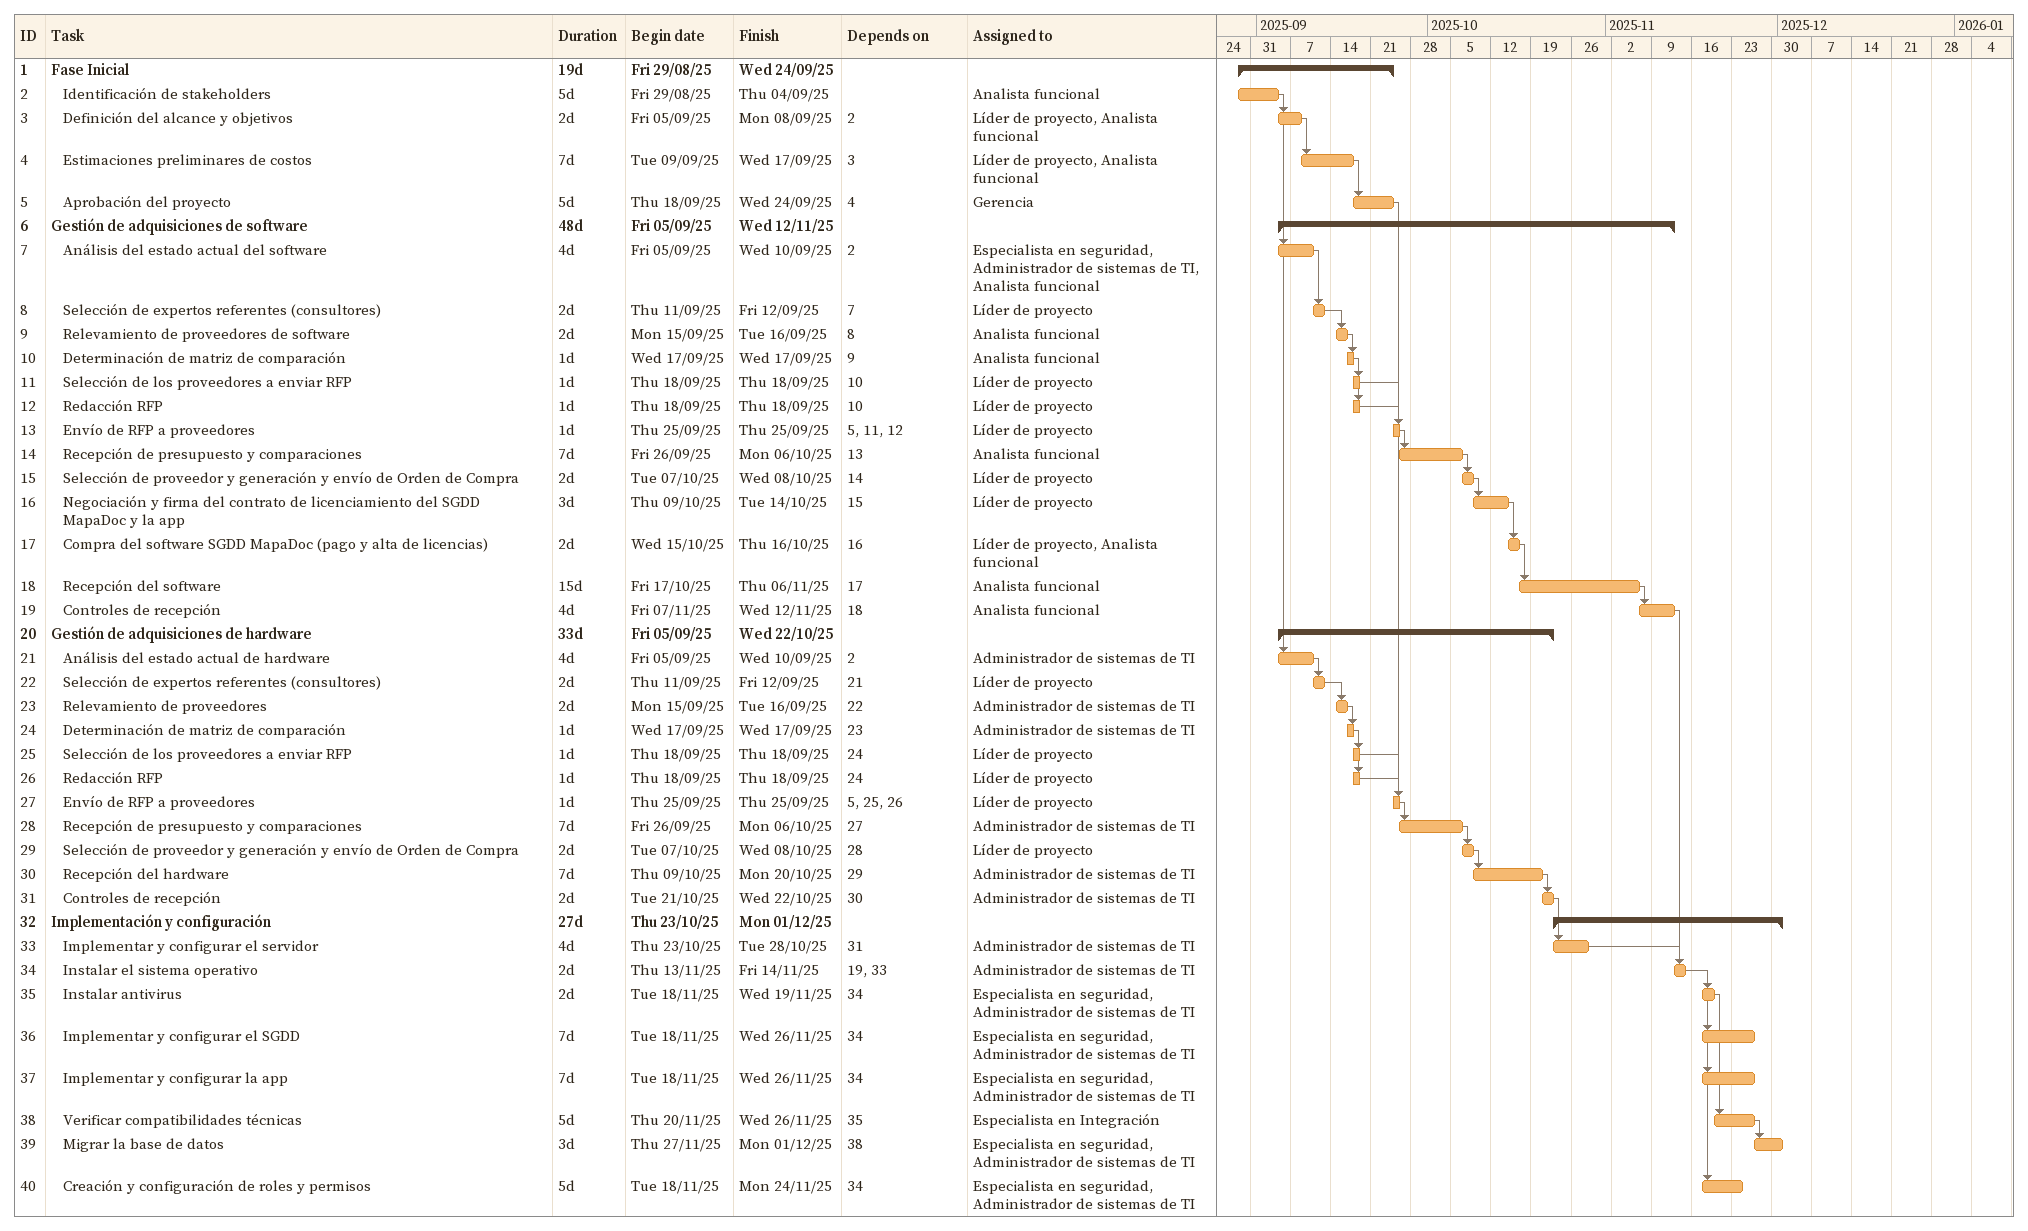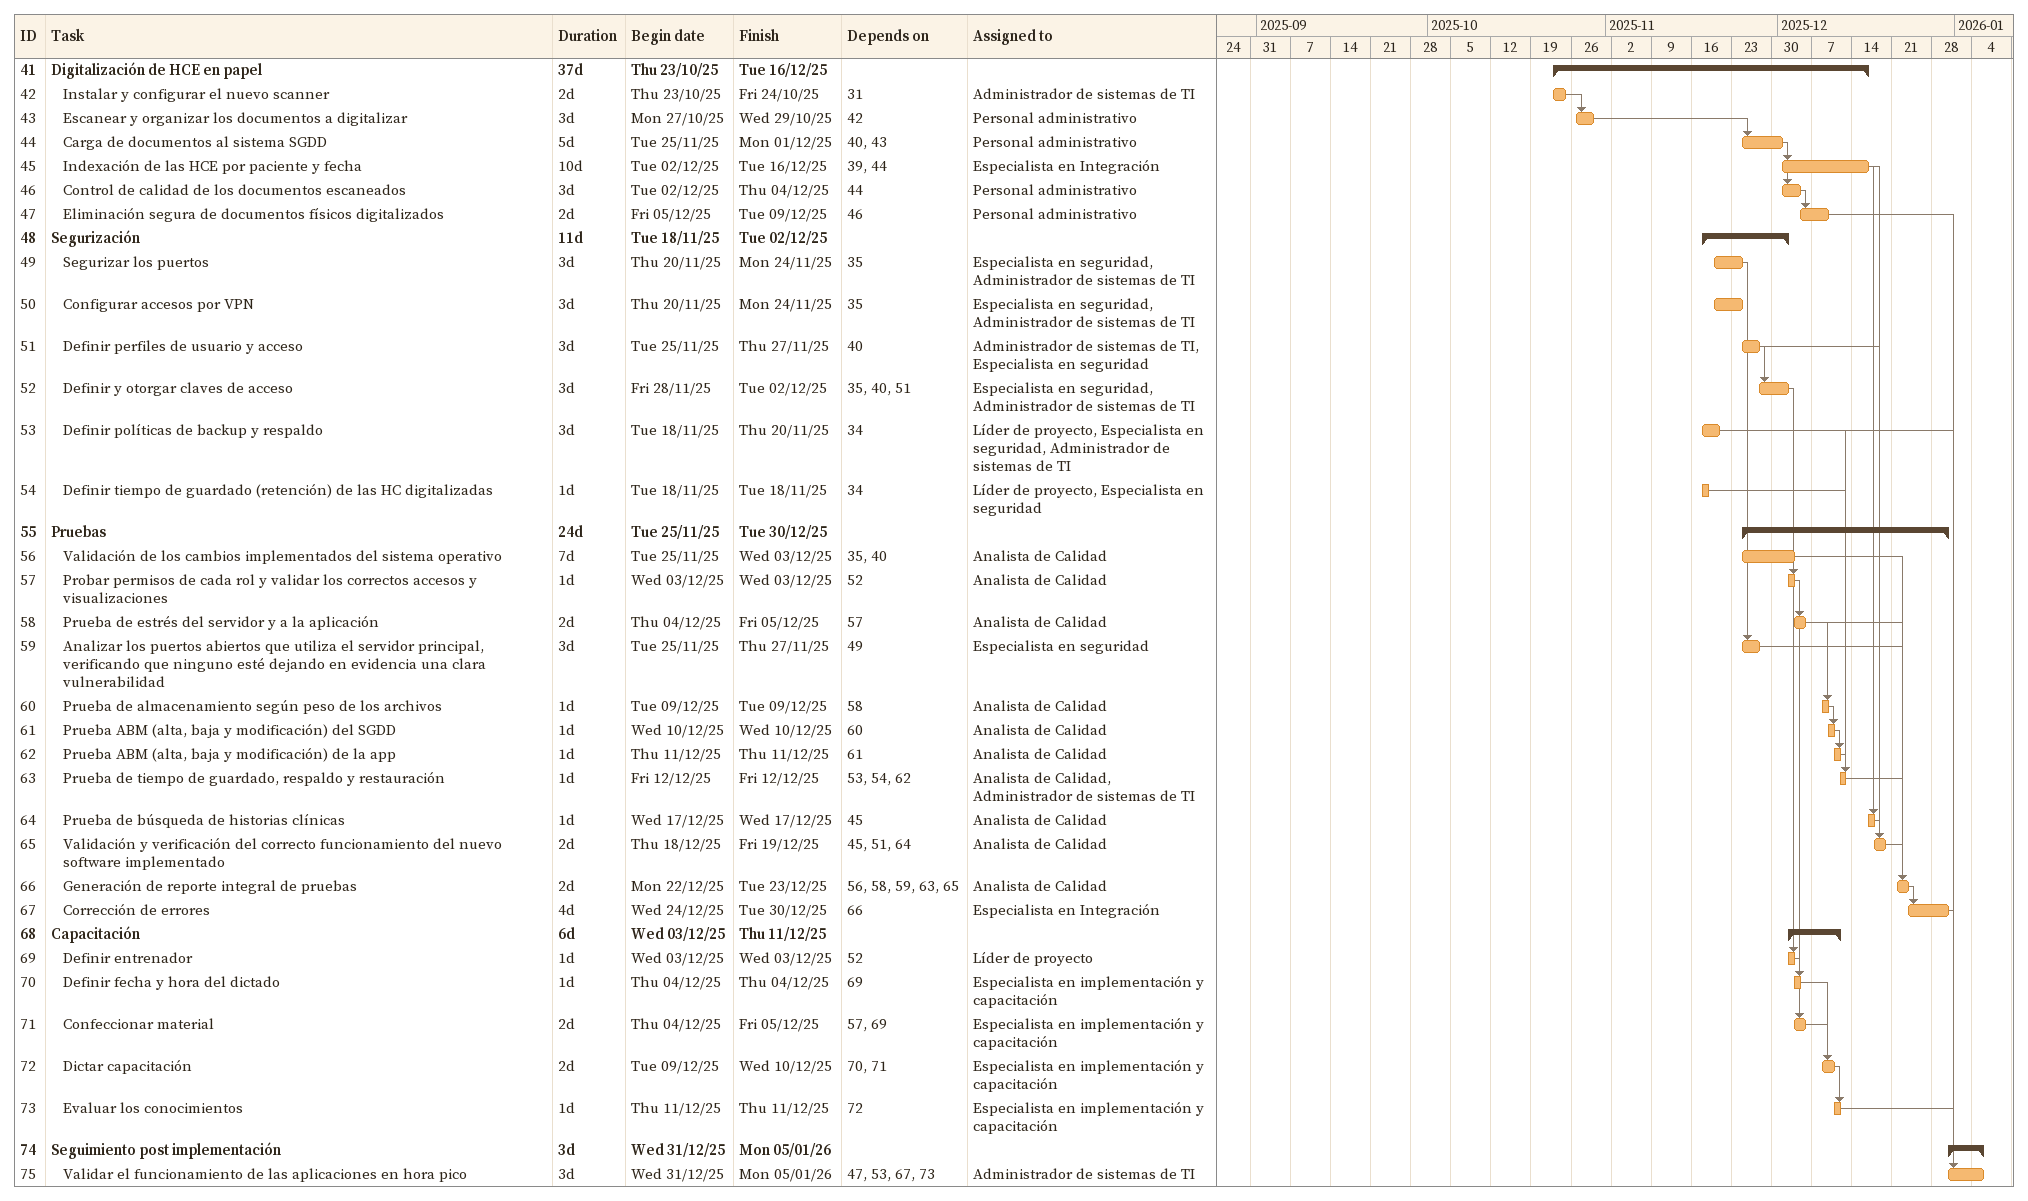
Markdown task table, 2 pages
| ID | Level | Task | Duration | Start | Finish | Predecessors | Resources |
|---|---|---|---|---|---|---|---|
| 1 | 1 | **Fase Inicial** | 19d | 2025-08-29 | 2025-09-24 |  |  |
| 2 | 2 | Identificación de stakeholders | 5d | 2025-08-29 | 2025-09-04 |  | Analista funcional |
| 3 | 2 | Definición del alcance y objetivos | 2d | 2025-09-05 | 2025-09-08 | 2 | Líder de proyecto, Analista funcional |
| 4 | 2 | Estimaciones preliminares de costos | 7d | 2025-09-09 | 2025-09-17 | 3 | Líder de proyecto, Analista funcional |
| 5 | 2 | Aprobación del proyecto | 5d | 2025-09-18 | 2025-09-24 | 4 | Gerencia |
| 6 | 1 | **Gestión de adquisiciones de software** | 48d | 2025-09-05 | 2025-11-12 |  |  |
| 7 | 2 | Análisis del estado actual del software | 4d | 2025-09-05 | 2025-09-10 | 2 | Especialista en seguridad, Administrador de sistemas de TI, Analista funcional |
| 8 | 2 | Selección de expertos referentes (consultores) | 2d | 2025-09-11 | 2025-09-12 | 7 | Líder de proyecto |
| 9 | 2 | Relevamiento de proveedores de software | 2d | 2025-09-15 | 2025-09-16 | 8 | Analista funcional |
| 10 | 2 | Determinación de matriz de comparación | 1d | 2025-09-17 | 2025-09-17 | 9 | Analista funcional |
| 11 | 2 | Selección de los proveedores a enviar RFP | 1d | 2025-09-18 | 2025-09-18 | 10 | Líder de proyecto |
| 12 | 2 | Redacción RFP | 1d | 2025-09-18 | 2025-09-18 | 10 | Líder de proyecto |
| 13 | 2 | Envío de RFP a proveedores | 1d | 2025-09-25 | 2025-09-25 | 5, 11, 12 | Líder de proyecto |
| 14 | 2 | Recepción de presupuesto y comparaciones | 7d | 2025-09-26 | 2025-10-06 | 13 | Analista funcional |
| 15 | 2 | Selección de proveedor y generación y envío de Orden de Compra | 2d | 2025-10-07 | 2025-10-08 | 14 | Líder de proyecto |
| 16 | 2 | Negociación y firma del contrato de licenciamiento del SGDD MapaDoc y la app | 3d | 2025-10-09 | 2025-10-14 | 15 | Líder de proyecto |
| 17 | 2 | Compra del software SGDD MapaDoc (pago y alta de licencias) | 2d | 2025-10-15 | 2025-10-16 | 16 | Líder de proyecto, Analista funcional |
| 18 | 2 | Recepción del software | 15d | 2025-10-17 | 2025-11-06 | 17 | Analista funcional |
| 19 | 2 | Controles de recepción | 4d | 2025-11-07 | 2025-11-12 | 18 | Analista funcional |
| 20 | 1 | **Gestión de adquisiciones de hardware** | 33d | 2025-09-05 | 2025-10-22 |  |  |
| 21 | 2 | Análisis del estado actual de hardware | 4d | 2025-09-05 | 2025-09-10 | 2 | Administrador de sistemas de TI |
| 22 | 2 | Selección de expertos referentes (consultores) | 2d | 2025-09-11 | 2025-09-12 | 21 | Líder de proyecto |
| 23 | 2 | Relevamiento de proveedores | 2d | 2025-09-15 | 2025-09-16 | 22 | Administrador de sistemas de TI |
| 24 | 2 | Determinación de matriz de comparación | 1d | 2025-09-17 | 2025-09-17 | 23 | Administrador de sistemas de TI |
| 25 | 2 | Selección de los proveedores a enviar RFP | 1d | 2025-09-18 | 2025-09-18 | 24 | Líder de proyecto |
| 26 | 2 | Redacción RFP | 1d | 2025-09-18 | 2025-09-18 | 24 | Líder de proyecto |
| 27 | 2 | Envío de RFP a proveedores | 1d | 2025-09-25 | 2025-09-25 | 5, 25, 26 | Líder de proyecto |
| 28 | 2 | Recepción de presupuesto y comparaciones | 7d | 2025-09-26 | 2025-10-06 | 27 | Administrador de sistemas de TI |
| 29 | 2 | Selección de proveedor y generación y envío de Orden de Compra | 2d | 2025-10-07 | 2025-10-08 | 28 | Líder de proyecto |
| 30 | 2 | Recepción del hardware | 7d | 2025-10-09 | 2025-10-20 | 29 | Administrador de sistemas de TI |
| 31 | 2 | Controles de recepción | 2d | 2025-10-21 | 2025-10-22 | 30 | Administrador de sistemas de TI |
| 32 | 1 | **Implementación y configuración** | 27d | 2025-10-23 | 2025-12-01 |  |  |
| 33 | 2 | Implementar y configurar el servidor | 4d | 2025-10-23 | 2025-10-28 | 31 | Administrador de sistemas de TI |
| 34 | 2 | Instalar el sistema operativo | 2d | 2025-11-13 | 2025-11-14 | 19, 33 | Administrador de sistemas de TI |
| 35 | 2 | Instalar antivirus | 2d | 2025-11-18 | 2025-11-19 | 34 | Especialista en seguridad, Administrador de sistemas de TI |
| 36 | 2 | Implementar y configurar el SGDD | 7d | 2025-11-18 | 2025-11-26 | 34 | Especialista en seguridad, Administrador de sistemas de TI |
| 37 | 2 | Implementar y configurar la app | 7d | 2025-11-18 | 2025-11-26 | 34 | Especialista en seguridad, Administrador de sistemas de TI |
| 38 | 2 | Verificar compatibilidades técnicas | 5d | 2025-11-20 | 2025-11-26 | 35 | Especialista en Integración |
| 39 | 2 | Migrar la base de datos | 3d | 2025-11-27 | 2025-12-01 | 38 | Especialista en seguridad, Administrador de sistemas de TI |
| 40 | 2 | Creación y configuración de roles y permisos | 5d | 2025-11-18 | 2025-11-24 | 34 | Especialista en seguridad, Administrador de sistemas de TI |
| 41 | 1 | **Digitalización de HCE en papel** | 37d | 2025-10-23 | 2025-12-16 |  |  |
| 42 | 2 | Instalar y configurar el nuevo scanner | 2d | 2025-10-23 | 2025-10-24 | 31 | Administrador de sistemas de TI |
| 43 | 2 | Escanear y organizar los documentos a digitalizar | 3d | 2025-10-27 | 2025-10-29 | 42 | Personal administrativo |
| 44 | 2 | Carga de documentos al sistema SGDD | 5d | 2025-11-25 | 2025-12-01 | 40, 43 | Personal administrativo |
| 45 | 2 | Indexación de las HCE por paciente y fecha | 10d | 2025-12-02 | 2025-12-16 | 39, 44 | Especialista en Integración |
| 46 | 2 | Control de calidad de los documentos escaneados | 3d | 2025-12-02 | 2025-12-04 | 44 | Personal administrativo |
| 47 | 2 | Eliminación segura de documentos físicos digitalizados | 2d | 2025-12-05 | 2025-12-09 | 46 | Personal administrativo |
| 48 | 1 | **Segurización** | 11d | 2025-11-18 | 2025-12-02 |  |  |
| 49 | 2 | Segurizar los puertos | 3d | 2025-11-20 | 2025-11-24 | 35 | Especialista en seguridad, Administrador de sistemas de TI |
| 50 | 2 | Configurar accesos por VPN | 3d | 2025-11-20 | 2025-11-24 | 35 | Especialista en seguridad, Administrador de sistemas de TI |
| 51 | 2 | Definir perfiles de usuario y acceso | 3d | 2025-11-25 | 2025-11-27 | 40 | Administrador de sistemas de TI, Especialista en seguridad |
| 52 | 2 | Definir y otorgar claves de acceso | 3d | 2025-11-28 | 2025-12-02 | 35, 40, 51 | Especialista en seguridad, Administrador de sistemas de TI |
| 53 | 2 | Definir políticas de backup y respaldo | 3d | 2025-11-18 | 2025-11-20 | 34 | Líder de proyecto, Especialista en seguridad, Administrador de sistemas de TI |
| 54 | 2 | Definir tiempo de guardado (retención) de las HC digitalizadas | 1d | 2025-11-18 | 2025-11-18 | 34 | Líder de proyecto, Especialista en seguridad |
| 55 | 1 | **Pruebas** | 24d | 2025-11-25 | 2025-12-30 |  |  |
| 56 | 2 | Validación de los cambios implementados del sistema operativo | 7d | 2025-11-25 | 2025-12-03 | 35, 40 | Analista de Calidad |
| 57 | 2 | Probar permisos de cada rol y validar los correctos accesos y visualizaciones | 1d | 2025-12-03 | 2025-12-03 | 52 | Analista de Calidad |
| 58 | 2 | Prueba de estrés del servidor y a la aplicación | 2d | 2025-12-04 | 2025-12-05 | 57 | Analista de Calidad |
| 59 | 2 | Analizar los puertos abiertos que utiliza el servidor principal, verificando que ninguno esté dejando en evidencia una clara vulnerabilidad | 3d | 2025-11-25 | 2025-11-27 | 49 | Especialista en seguridad |
| 60 | 2 | Prueba de almacenamiento según peso de los archivos | 1d | 2025-12-09 | 2025-12-09 | 58 | Analista de Calidad |
| 61 | 2 | Prueba ABM (alta, baja y modificación) del SGDD | 1d | 2025-12-10 | 2025-12-10 | 60 | Analista de Calidad |
| 62 | 2 | Prueba ABM (alta, baja y modificación) de la app | 1d | 2025-12-11 | 2025-12-11 | 61 | Analista de Calidad |
| 63 | 2 | Prueba de tiempo de guardado, respaldo y restauración | 1d | 2025-12-12 | 2025-12-12 | 53, 54, 62 | Analista de Calidad, Administrador de sistemas de TI |
| 64 | 2 | Prueba de búsqueda de historias clínicas | 1d | 2025-12-17 | 2025-12-17 | 45 | Analista de Calidad |
| 65 | 2 | Validación y verificación del correcto funcionamiento del nuevo software implementado | 2d | 2025-12-18 | 2025-12-19 | 45, 51, 64 | Analista de Calidad |
| 66 | 2 | Generación de reporte integral de pruebas | 2d | 2025-12-22 | 2025-12-23 | 56, 58, 59, 63, 65 | Analista de Calidad |
| 67 | 2 | Corrección de errores | 4d | 2025-12-24 | 2025-12-30 | 66 | Especialista en Integración |
| 68 | 1 | **Capacitación** | 6d | 2025-12-03 | 2025-12-11 |  |  |
| 69 | 2 | Definir entrenador | 1d | 2025-12-03 | 2025-12-03 | 52 | Líder de proyecto |
| 70 | 2 | Definir fecha y hora del dictado | 1d | 2025-12-04 | 2025-12-04 | 69 | Especialista en implementación y capacitación |
| 71 | 2 | Confeccionar material | 2d | 2025-12-04 | 2025-12-05 | 57, 69 | Especialista en implementación y capacitación |
| 72 | 2 | Dictar capacitación | 2d | 2025-12-09 | 2025-12-10 | 70, 71 | Especialista en implementación y capacitación |
| 73 | 2 | Evaluar los conocimientos | 1d | 2025-12-11 | 2025-12-11 | 72 | Especialista en implementación y capacitación |
| 74 | 1 | **Seguimiento post implementación** | 3d | 2025-12-31 | 2026-01-05 |  |  |
| 75 | 2 | Validar el funcionamiento de las aplicaciones en hora pico | 3d | 2025-12-31 | 2026-01-05 | 47, 53, 67, 73 | Administrador de sistemas de TI |
